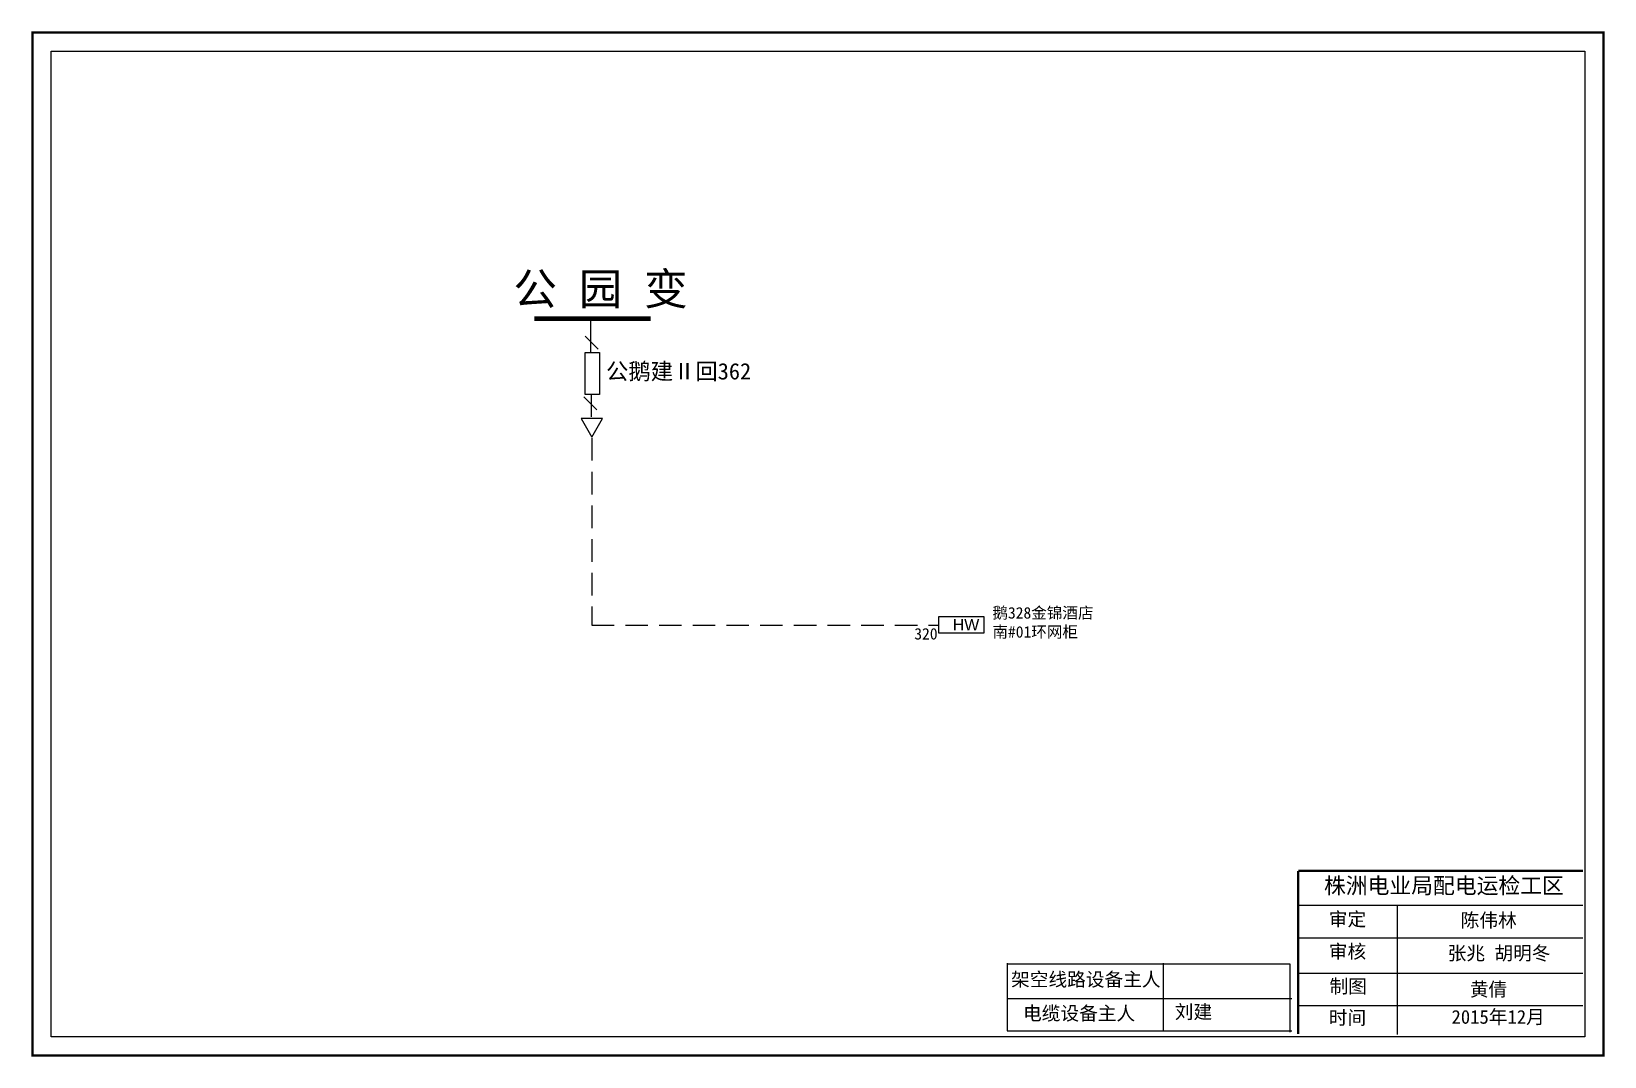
# Model space of a CAD drawing. Extents: x 0 to 344, y 0 to 224.
import ezdxf

# ---------------------------------------------------------------- set-up
doc = ezdxf.new("R2010")
doc.units = 0
doc.header["$LTSCALE"] = 0.774411
doc.linetypes.add('ACAD_ISO02W100', pattern=[15, 12, -3])
doc.linetypes.add('DASHED2', pattern=[9.525, 6.35, -3.175])
doc.layers.get('0').update_dxf_attribs({"linetype": 'CONTINUOUS'})
doc.styles.add('字体', font='楷体_GB2312.ttf', dxfattribs={"height": 2.5})

msp = doc.modelspace()

# ---------------------------------------------------------------- linework, layer by layer
at = {"color": 0, "linetype": 'ACAD_ISO02W100'}
msp.add_line((122.15, 153.91), (122.15, 161.32), dxfattribs=at)
at = {"color": 0, "linetype": 'Continuous'}
for p, q in [((123.79, 154.63), (120.95, 157.46)), ((123.47, 141.38), (120.63, 144.22))]:
    msp.add_line(p, q, dxfattribs=at)
at = {"color": 0, "linetype": 'DASHED2'}
msp.add_line((122.24, 144.73), (122.24, 139.34), dxfattribs=at)
at = {"linetype": 'DASHED2'}
for p, q in [((122.37, 135.14), (122.37, 94.2)), ((122.37, 94.2), (198.25, 94.2))]:
    msp.add_line(p, q, dxfattribs=at)
at = {"linetype": 'Continuous'}
for p, q in [((198.37, 92.47), (198.37, 96.13)), ((198.37, 96.13), (208.19, 96.13)), ((208.19, 96.13), (208.19, 92.47)), ((208.19, 92.47), (198.37, 92.47)), ((277.07, 32.88), (339.43, 32.88)), ((298.71, 32.87), (298.71, 4.54)), ((277.07, 25.77), (339.43, 25.77)), ((213.32, 20.22), (213.32, 5.36)), ((247.52, 20.22), (247.52, 5.36)), ((277.07, 18.02), (339.43, 18.02)), ((213.32, 12.47), (275.68, 12.47)), ((277.07, 10.92), (339.43, 10.92)), ((213.32, 5.36), (275.68, 5.36))]:
    msp.add_line(p, q, dxfattribs=at)
for p, q in [((213.35, 20.01), (275.2, 20.01)), ((275.2, 20.01), (275.2, 5.05))]:
    msp.add_line(p, q)
at = {"linetype": 'Continuous', "const_width": 0.5}
msp.add_lwpolyline([(-0.08, 223.96), (343.9, 223.96), (343.9, -0.01), (-0.08, -0.01)], close=True, dxfattribs=at)
at = {"linetype": 'Continuous'}
msp.add_lwpolyline([(3.97, 219.91), (339.85, 219.91), (339.85, 4.04), (3.97, 4.04)], close=True, dxfattribs=at)
at = {"color": 0, "linetype": 'Continuous', "const_width": 1}
msp.add_lwpolyline([(109.77, 161.32), (135.3, 161.32)], dxfattribs=at)
at = {"color": 0, "linetype": 'ACAD_ISO02W100'}
msp.add_lwpolyline([(124.06, 144.73), (120.89, 144.73), (120.89, 153.91), (124.06, 153.91)], close=True, dxfattribs=at)
at = {"color": 0, "linetype": 'Continuous'}
msp.add_lwpolyline([(122.38, 135.36), (124.72, 139.42), (120.04, 139.42)], close=True, dxfattribs=at)
at = {"linetype": 'Continuous', "const_width": 0.5}
for points in [[(277.03, 40.38), (277.03, 4.65)], [(277.07, 40.38), (339.43, 40.38)]]:
    msp.add_lwpolyline(points, dxfattribs=at)

# ---------------------------------------------------------------- texts
at = {"color": 0, "linetype": 'Continuous', "attachment_point": 1, "style": '字体'}
for s, insert, char_height, width in [('公 园 变', (105.2, 171.35), 7, 83.5042), ('公鹅建Ⅱ回362', (125.49, 151.59), 3.587, 94.453), ('320', (193, 93.56), 2.5, 20.9444), ('{\\fArial|b0|i0|c0|p32;HW}', (201.41, 95.55), 2.5, 20.9444)]:
    msp.add_mtext(s, dxfattribs=dict(at, insert=insert, char_height=char_height, width=width))
at = {"linetype": 'DASHED2', "insert": (210.1, 98.15), "char_height": 2.5, "width": 50.7667, "attachment_point": 1, "style": '字体'}
msp.add_mtext('\\pt15;鹅328金锦酒店\\P南#01环网柜', dxfattribs=at)
at = {"linetype": 'Continuous', "attachment_point": 1, "style": '字体'}
for s, insert, char_height, width in [('株洲电业局配电运检工区', (282.72, 38.93), 3.5, 82.0179), ('审定', (283.77, 31.32), 3, 23.4615), ('陈伟林', (312.64, 31.09), 3, 23.4615), ('审核', (283.77, 24.25), 3, 23.4615), ('张兆 胡明冬', (309.8, 23.88), 3, 33.0539), ('架空线路设备主人', (214.19, 18.13), 3, 58.56), ('制图', (283.93, 16.63), 3, 23.4615), ('    黄倩', (306.49, 15.96), 3, 60.45), ('电缆设备主人', (216.81, 10.71), 3, 58.56), ('刘建', (250.04, 11.03), 3, 33.0539), ('2015年12月', (310.64, 9.92), 3, 23.4615), ('时间', (283.77, 9.75), 3, 23.4615)]:
    msp.add_mtext(s, dxfattribs=dict(at, insert=insert, char_height=char_height, width=width))

doc.saveas('drawing.dxf')
